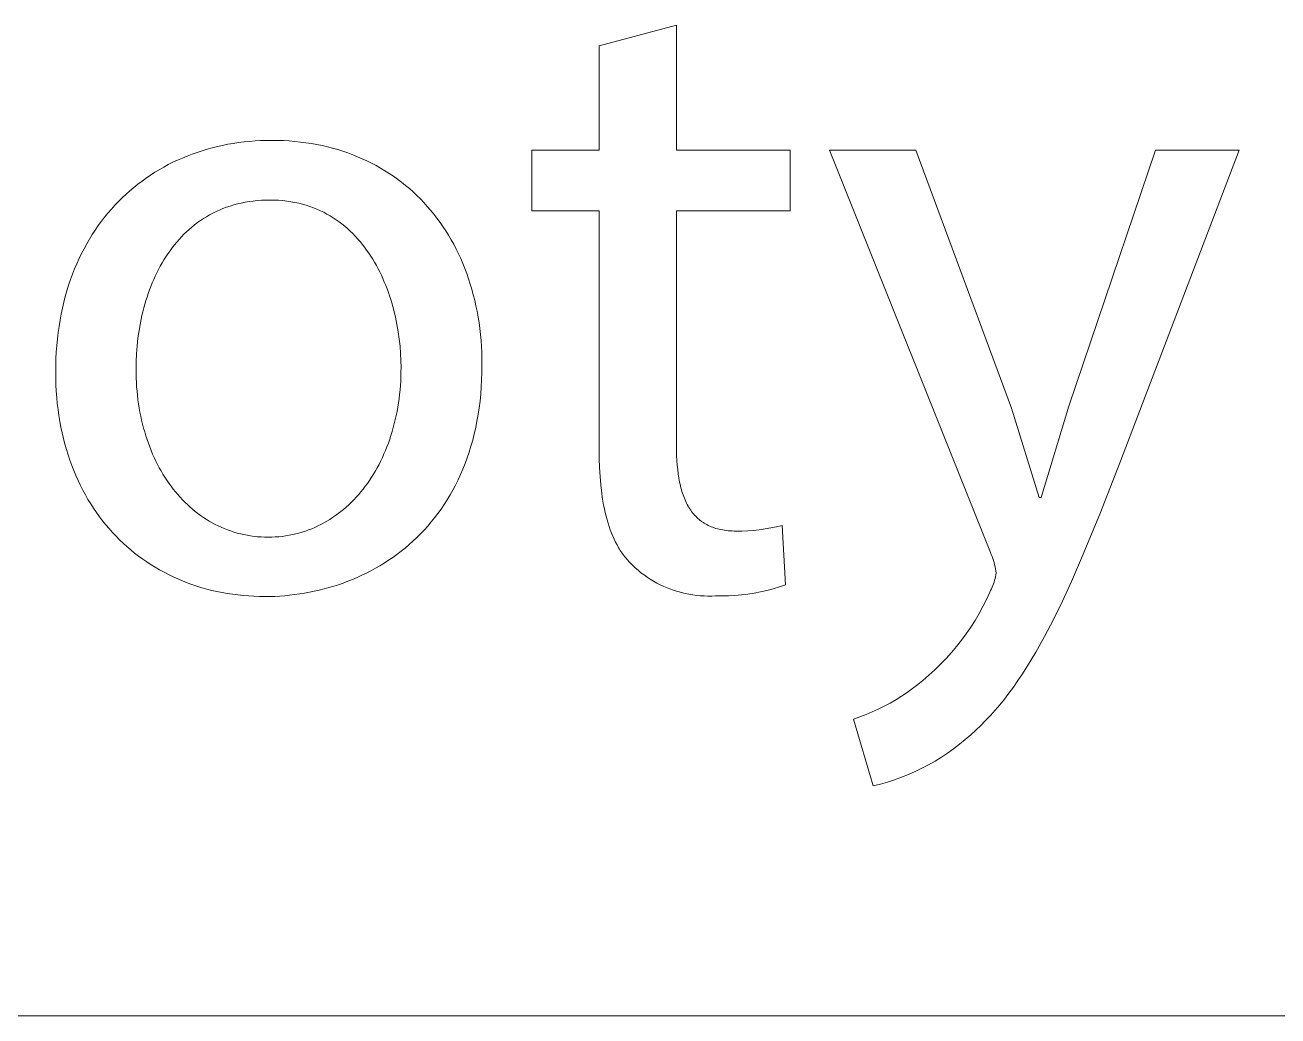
# Model space of a CAD drawing. Header units: millimetres. Extents: x 578 to 4608, y -138 to 2677.
# Drawn here: x 3983 to 4039.1, y -138.3 to -94 of the extents above; entities that cross this region are included whole.
import ezdxf

# ---------------------------------------------------------------- set-up
doc = ezdxf.new("R2010")
doc.units = ezdxf.units.MM
doc.header["$MEASUREMENT"] = 0
doc.layers.add('Domyślny', color=7, linetype='Continuous', true_color=0x000000)

msp = doc.modelspace()

# ---------------------------------------------------------------- linework, layer by layer
at = {"layer": 'Domyślny', "color": 18, "lineweight": 15, "true_color": 0x000000}
for p, q in [((4008.743, -94.894), (4012.206, -93.968)), ((4012.206, -93.968), (4012.206, -99.564)), ((4008.743, -99.564), (4008.743, -94.894)), ((3992.127, -99.304), (3992.366, -99.262)), ((3992.366, -99.262), (3992.607, -99.227)), ((3992.607, -99.227), (3992.849, -99.196)), ((3992.849, -99.196), (3993.094, -99.171)), ((3993.094, -99.171), (3993.341, -99.152)), ((3993.341, -99.152), (3993.59, -99.138)), ((3993.59, -99.138), (3993.84, -99.129)), ((3993.84, -99.129), (3994.092, -99.127)), ((3994.092, -99.127), (3994.354, -99.13)), ((3994.354, -99.13), (3994.613, -99.138)), ((3994.613, -99.138), (3994.869, -99.153)), ((3994.869, -99.153), (3995.122, -99.174)), ((3995.122, -99.174), (3995.373, -99.2)), ((3995.373, -99.2), (3995.62, -99.232)), ((3995.62, -99.232), (3995.865, -99.27)), ((3990.088, -99.916), (3990.304, -99.827)), ((3990.304, -99.827), (3990.523, -99.743)), ((3990.523, -99.743), (3990.745, -99.664)), ((3990.745, -99.664), (3990.969, -99.591)), ((3990.969, -99.591), (3991.196, -99.523)), ((3991.196, -99.523), (3991.425, -99.46)), ((3991.425, -99.46), (3991.657, -99.403)), ((3991.657, -99.403), (3991.891, -99.35)), ((3991.891, -99.35), (3992.127, -99.304)), ((3995.865, -99.27), (3996.107, -99.314)), ((3996.107, -99.314), (3996.346, -99.363)), ((3996.346, -99.363), (3996.581, -99.417)), ((3996.581, -99.417), (3996.814, -99.477)), ((3996.814, -99.477), (3997.043, -99.542)), ((3997.043, -99.542), (3997.27, -99.613)), ((3997.27, -99.613), (3997.493, -99.689)), ((3997.493, -99.689), (3997.712, -99.771)), ((3997.712, -99.771), (3997.929, -99.857)), ((4005.724, -102.275), (4005.724, -99.564)), ((4005.724, -99.564), (4008.743, -99.564)), ((4012.206, -99.564), (4017.292, -99.564)), ((4017.292, -99.564), (4017.292, -102.275)), ((4026.256, -117.575), (4019.049, -99.564)), ((4019.049, -99.564), (4022.914, -99.564)), ((4022.914, -99.564), (4027.195, -111.106)), ((4029.772, -111.025), (4033.651, -99.564)), ((4037.395, -99.564), (4032.08, -113.481)), ((4033.651, -99.564), (4037.395, -99.564)), ((3989.052, -100.438), (3989.253, -100.323)), ((3989.253, -100.323), (3989.457, -100.214)), ((3989.457, -100.214), (3989.664, -100.109)), ((3989.664, -100.109), (3989.875, -100.01)), ((3989.875, -100.01), (3990.088, -99.916)), ((3997.929, -99.857), (3998.142, -99.949)), ((3998.142, -99.949), (3998.351, -100.046)), ((3998.351, -100.046), (3998.557, -100.148)), ((3998.557, -100.148), (3998.76, -100.255)), ((3998.76, -100.255), (3998.959, -100.367)), ((3998.959, -100.367), (3999.154, -100.484)), ((3988.096, -101.086), (3988.281, -100.947)), ((3988.281, -100.947), (3988.468, -100.812)), ((3988.468, -100.812), (3988.659, -100.682)), ((3988.659, -100.682), (3988.854, -100.557)), ((3988.854, -100.557), (3989.052, -100.438)), ((3999.154, -100.484), (3999.346, -100.606)), ((3999.346, -100.606), (3999.534, -100.732)), ((3999.534, -100.732), (3999.718, -100.864)), ((3999.718, -100.864), (3999.899, -101)), ((3987.566, -101.534), (3987.739, -101.38)), ((3987.739, -101.38), (3987.916, -101.231)), ((3987.916, -101.231), (3988.096, -101.086)), ((3999.899, -101), (4000.075, -101.141)), ((4000.075, -101.141), (4000.248, -101.286)), ((4000.248, -101.286), (4000.417, -101.436)), ((4000.417, -101.436), (4000.582, -101.591)), ((3986.912, -102.2), (3987.069, -102.026)), ((3987.069, -102.026), (3987.231, -101.858)), ((3987.231, -101.858), (3987.396, -101.694)), ((3987.396, -101.694), (3987.566, -101.534)), ((3992.221, -102.066), (3992.06, -102.12)), ((3992.384, -102.016), (3992.221, -102.066)), ((3992.552, -101.971), (3992.384, -102.016)), ((3992.722, -101.931), (3992.552, -101.971)), ((3992.896, -101.896), (3992.722, -101.931)), ((3993.073, -101.866), (3992.896, -101.896)), ((3993.254, -101.842), (3993.073, -101.866)), ((3993.438, -101.822), (3993.254, -101.842)), ((3993.626, -101.809), (3993.438, -101.822)), ((3993.817, -101.8), (3993.626, -101.809)), ((3994.011, -101.797), (3993.817, -101.8)), ((3994.207, -101.8), (3994.011, -101.797)), ((3994.398, -101.809), (3994.207, -101.8)), ((3994.586, -101.824), (3994.398, -101.809)), ((3994.77, -101.845), (3994.586, -101.824)), ((3994.95, -101.872), (3994.77, -101.845)), ((3995.127, -101.903), (3994.95, -101.872)), ((3995.3, -101.941), (3995.127, -101.903)), ((3995.47, -101.984), (3995.3, -101.941)), ((3995.636, -102.032), (3995.47, -101.984)), ((3995.798, -102.085), (3995.636, -102.032)), ((4000.582, -101.591), (4000.743, -101.75)), ((4000.743, -101.75), (4000.9, -101.913)), ((4000.9, -101.913), (4001.052, -102.081)), ((3986.464, -102.749), (3986.609, -102.561)), ((3986.609, -102.561), (3986.758, -102.378)), ((3986.758, -102.378), (3986.912, -102.2)), ((3991.03, -102.627), (3990.896, -102.716)), ((3991.167, -102.542), (3991.03, -102.627)), ((3991.308, -102.461), (3991.167, -102.542)), ((3991.452, -102.384), (3991.308, -102.461)), ((3991.599, -102.311), (3991.452, -102.384)), ((3991.749, -102.243), (3991.599, -102.311)), ((3991.903, -102.18), (3991.749, -102.243)), ((3992.06, -102.12), (3991.903, -102.18)), ((3995.957, -102.143), (3995.798, -102.085)), ((3996.113, -102.205), (3995.957, -102.143)), ((3996.265, -102.273), (3996.113, -102.205)), ((3996.413, -102.345), (3996.265, -102.273)), ((3996.558, -102.422), (3996.413, -102.345)), ((3996.7, -102.503), (3996.558, -102.422)), ((3996.838, -102.588), (3996.7, -102.503)), ((3996.973, -102.678), (3996.838, -102.588)), ((4001.052, -102.081), (4001.201, -102.253)), ((4001.201, -102.253), (4001.345, -102.429)), ((4001.345, -102.429), (4001.485, -102.61)), ((4001.485, -102.61), (4001.621, -102.795)), ((4008.743, -102.275), (4005.724, -102.275)), ((4008.743, -112.931), (4008.743, -102.275)), ((4017.292, -102.275), (4012.206, -102.275)), ((4012.206, -102.275), (4012.206, -112.797)), ((3986.055, -103.34), (3986.187, -103.138)), ((3986.187, -103.138), (3986.323, -102.941)), ((3986.323, -102.941), (3986.464, -102.749)), ((3990.391, -103.111), (3990.273, -103.219)), ((3990.513, -103.007), (3990.391, -103.111)), ((3990.637, -102.906), (3990.513, -103.007)), ((3990.765, -102.809), (3990.637, -102.906)), ((3990.896, -102.716), (3990.765, -102.809)), ((3997.105, -102.772), (3996.973, -102.678)), ((3997.233, -102.869), (3997.105, -102.772)), ((3997.358, -102.971), (3997.233, -102.869)), ((3997.48, -103.076), (3997.358, -102.971)), ((3997.598, -103.184), (3997.48, -103.076)), ((3997.713, -103.296), (3997.598, -103.184)), ((4001.621, -102.795), (4001.753, -102.984)), ((4001.753, -102.984), (4001.88, -103.177)), ((4001.88, -103.177), (4002.002, -103.374)), ((3985.805, -103.757), (3985.927, -103.546)), ((3985.927, -103.546), (3986.055, -103.34)), ((3989.833, -103.684), (3989.73, -103.808)), ((3989.938, -103.563), (3989.833, -103.684)), ((3990.047, -103.445), (3989.938, -103.563)), ((3990.158, -103.33), (3990.047, -103.445)), ((3990.273, -103.219), (3990.158, -103.33)), ((3997.825, -103.412), (3997.713, -103.296)), ((3997.934, -103.53), (3997.825, -103.412)), ((3998.039, -103.652), (3997.934, -103.53)), ((3998.141, -103.777), (3998.039, -103.652)), ((4002.002, -103.374), (4002.12, -103.575)), ((4002.12, -103.575), (4002.234, -103.779)), ((3985.465, -104.417), (3985.573, -104.193)), ((3985.573, -104.193), (3985.687, -103.973)), ((3985.687, -103.973), (3985.805, -103.757)), ((3989.442, -104.198), (3989.352, -104.333)), ((3989.535, -104.065), (3989.442, -104.198)), ((3989.631, -103.935), (3989.535, -104.065)), ((3989.73, -103.808), (3989.631, -103.935)), ((3998.24, -103.904), (3998.141, -103.777)), ((3998.336, -104.035), (3998.24, -103.904)), ((3998.429, -104.168), (3998.336, -104.035)), ((3998.519, -104.304), (3998.429, -104.168)), ((3998.606, -104.442), (3998.519, -104.304)), ((4002.234, -103.779), (4002.343, -103.988)), ((4002.343, -103.988), (4002.448, -104.201)), ((4002.448, -104.201), (4002.548, -104.417)), ((3985.263, -104.879), (3985.361, -104.646)), ((3985.361, -104.646), (3985.465, -104.417)), ((3989.1, -104.755), (3989.022, -104.9)), ((3989.181, -104.612), (3989.1, -104.755)), ((3989.265, -104.471), (3989.181, -104.612)), ((3989.352, -104.333), (3989.265, -104.471)), ((3998.689, -104.582), (3998.606, -104.442)), ((3998.77, -104.724), (3998.689, -104.582)), ((3998.848, -104.869), (3998.77, -104.724)), ((3998.922, -105.015), (3998.848, -104.869)), ((4002.548, -104.417), (4002.643, -104.637)), ((4002.643, -104.637), (4002.733, -104.861)), ((4002.733, -104.861), (4002.819, -105.088)), ((3984.997, -105.605), (3985.08, -105.359)), ((3985.08, -105.359), (3985.169, -105.117)), ((3985.169, -105.117), (3985.263, -104.879)), ((3988.807, -105.35), (3988.741, -105.503)), ((3988.875, -105.198), (3988.807, -105.35)), ((3988.947, -105.048), (3988.875, -105.198)), ((3989.022, -104.9), (3988.947, -105.048)), ((3998.994, -105.164), (3998.922, -105.015)), ((3999.062, -105.314), (3998.994, -105.164)), ((3999.128, -105.466), (3999.062, -105.314)), ((4002.819, -105.088), (4002.9, -105.319)), ((4002.9, -105.319), (4002.975, -105.554)), ((3984.846, -106.111), (3984.919, -105.856)), ((3984.919, -105.856), (3984.997, -105.605)), ((3988.56, -105.976), (3988.506, -106.136)), ((3988.618, -105.816), (3988.56, -105.976)), ((3988.678, -105.659), (3988.618, -105.816)), ((3988.741, -105.503), (3988.678, -105.659)), ((3999.191, -105.619), (3999.128, -105.466)), ((3999.251, -105.773), (3999.191, -105.619)), ((3999.308, -105.929), (3999.251, -105.773)), ((3999.362, -106.086), (3999.308, -105.929)), ((4002.975, -105.554), (4003.046, -105.792)), ((4003.046, -105.792), (4003.112, -106.033)), ((3984.717, -106.634), (3984.779, -106.371)), ((3984.779, -106.371), (3984.846, -106.111)), ((3988.407, -106.462), (3988.361, -106.627)), ((3988.455, -106.298), (3988.407, -106.462)), ((3988.506, -106.136), (3988.455, -106.298)), ((3999.413, -106.244), (3999.362, -106.086)), ((3999.462, -106.403), (3999.413, -106.244)), ((3999.551, -106.723), (3999.462, -106.403)), ((4003.112, -106.033), (4003.173, -106.278)), ((4003.173, -106.278), (4003.229, -106.526)), ((4003.229, -106.526), (4003.28, -106.777)), ((3984.61, -107.175), (3984.661, -106.902)), ((3984.661, -106.902), (3984.717, -106.634)), ((3988.278, -106.96), (3988.207, -107.297)), ((3988.318, -106.793), (3988.278, -106.96)), ((3988.361, -106.627), (3988.318, -106.793)), ((3999.628, -107.045), (3999.551, -106.723)), ((3999.695, -107.369), (3999.628, -107.045)), ((4003.28, -106.777), (4003.326, -107.032)), ((4003.326, -107.032), (4003.366, -107.29)), ((3984.526, -107.731), (3984.565, -107.451)), ((3984.565, -107.451), (3984.61, -107.175)), ((3988.147, -107.638), (3988.098, -107.982)), ((3988.207, -107.297), (3988.147, -107.638)), ((3999.751, -107.693), (3999.695, -107.369)), ((4003.366, -107.29), (4003.401, -107.551)), ((4003.401, -107.551), (4003.431, -107.815)), ((3984.465, -108.305), (3984.493, -108.016)), ((3984.493, -108.016), (3984.526, -107.731)), ((3988.098, -107.982), (3988.061, -108.327)), ((3999.797, -108.016), (3999.751, -107.693)), ((3999.832, -108.338), (3999.797, -108.016)), ((4003.431, -107.815), (4003.456, -108.082)), ((4003.456, -108.082), (4003.475, -108.351)), ((3984.428, -108.895), (3984.444, -108.598)), ((3984.444, -108.598), (3984.465, -108.305)), ((3988.034, -108.673), (3988.018, -109.02)), ((3988.061, -108.327), (3988.034, -108.673)), ((3999.857, -108.658), (3999.832, -108.338)), ((3999.871, -108.974), (3999.857, -108.658)), ((4003.475, -108.351), (4003.489, -108.624)), ((4003.489, -108.624), (4003.497, -108.9)), ((3984.416, -109.501), (3984.419, -109.196)), ((3984.419, -109.196), (3984.428, -108.895)), ((3988.018, -109.02), (3988.012, -109.366)), ((3999.876, -109.286), (3999.871, -108.974)), ((3999.874, -109.491), (3999.876, -109.286)), ((4003.5, -109.179), (4003.496, -109.513)), ((4003.497, -108.9), (4003.5, -109.179)), ((3984.419, -109.788), (3984.416, -109.501)), ((3984.428, -110.073), (3984.419, -109.788)), ((3988.012, -109.366), (3988.014, -109.566)), ((3988.014, -109.566), (3988.02, -109.765)), ((3988.02, -109.765), (3988.029, -109.961)), ((3999.847, -110.097), (3999.86, -109.897)), ((3999.86, -109.897), (3999.869, -109.695)), ((3999.869, -109.695), (3999.874, -109.491)), ((4003.485, -109.842), (4003.467, -110.165)), ((4003.496, -109.513), (4003.485, -109.842)), ((3984.442, -110.353), (3984.428, -110.073)), ((3984.463, -110.631), (3984.442, -110.353)), ((3988.029, -109.961), (3988.041, -110.156)), ((3988.041, -110.156), (3988.057, -110.35)), ((3988.057, -110.35), (3988.076, -110.541)), ((3999.81, -110.491), (3999.83, -110.295)), ((3999.83, -110.295), (3999.847, -110.097)), ((4003.442, -110.483), (4003.411, -110.794)), ((4003.467, -110.165), (4003.442, -110.483)), ((3984.489, -110.905), (3984.463, -110.631)), ((3984.521, -111.175), (3984.489, -110.905)), ((3988.076, -110.541), (3988.099, -110.731)), ((3988.099, -110.731), (3988.125, -110.919)), ((3988.125, -110.919), (3988.155, -111.104)), ((3999.73, -111.066), (3999.76, -110.876)), ((3999.76, -110.876), (3999.787, -110.684)), ((3999.787, -110.684), (3999.81, -110.491)), ((4003.411, -110.794), (4003.372, -111.099)), ((4028.524, -115.105), (4029.772, -111.025)), ((3984.558, -111.441), (3984.521, -111.175)), ((3984.601, -111.704), (3984.558, -111.441)), ((3988.155, -111.104), (3988.188, -111.288)), ((3988.188, -111.288), (3988.224, -111.47)), ((3988.224, -111.47), (3988.263, -111.65)), ((3999.619, -111.622), (3999.659, -111.439)), ((3999.659, -111.439), (3999.696, -111.253)), ((3999.696, -111.253), (3999.73, -111.066)), ((4003.327, -111.399), (4003.276, -111.693)), ((4003.372, -111.099), (4003.327, -111.399)), ((4027.195, -111.106), (4028.443, -115.105)), ((3984.65, -111.964), (3984.601, -111.704)), ((3984.704, -112.219), (3984.65, -111.964)), ((3988.263, -111.65), (3988.306, -111.827)), ((3988.306, -111.827), (3988.351, -112.003)), ((3988.351, -112.003), (3988.4, -112.176)), ((3999.425, -112.33), (3999.478, -112.156)), ((3999.478, -112.156), (3999.528, -111.981)), ((3999.528, -111.981), (3999.575, -111.802)), ((3999.575, -111.802), (3999.619, -111.622)), ((4003.218, -111.981), (4003.153, -112.263)), ((4003.276, -111.693), (4003.218, -111.981)), ((3984.763, -112.471), (3984.704, -112.219)), ((3984.827, -112.72), (3984.763, -112.471)), ((3984.897, -112.964), (3984.827, -112.72)), ((3988.4, -112.176), (3988.452, -112.347)), ((3988.452, -112.347), (3988.507, -112.515)), ((3988.507, -112.515), (3988.565, -112.682)), ((3988.565, -112.682), (3988.626, -112.845)), ((3999.247, -112.835), (3999.309, -112.669)), ((3999.309, -112.669), (3999.368, -112.501)), ((3999.368, -112.501), (3999.425, -112.33)), ((4003.083, -112.54), (4003.007, -112.811)), ((4003.153, -112.263), (4003.083, -112.54)), ((3984.971, -113.204), (3984.897, -112.964)), ((3985.051, -113.441), (3984.971, -113.204)), ((3988.626, -112.845), (3988.69, -113.007)), ((3988.69, -113.007), (3988.757, -113.165)), ((3988.757, -113.165), (3988.827, -113.321)), ((3999.042, -113.317), (3999.113, -113.159)), ((3999.113, -113.159), (3999.181, -112.998)), ((3999.181, -112.998), (3999.247, -112.835)), ((4002.925, -113.076), (4002.837, -113.336)), ((4003.007, -112.811), (4002.925, -113.076)), ((4008.748, -113.355), (4008.743, -112.931)), ((4012.206, -112.797), (4012.208, -113.021)), ((4012.208, -113.021), (4012.214, -113.24)), ((4012.214, -113.24), (4012.225, -113.452)), ((3985.136, -113.674), (3985.051, -113.441)), ((3985.226, -113.902), (3985.136, -113.674)), ((3988.827, -113.321), (3988.9, -113.475)), ((3988.9, -113.475), (3988.976, -113.626)), ((3988.976, -113.626), (3989.054, -113.774)), ((3989.054, -113.774), (3989.135, -113.919)), ((3998.728, -113.92), (3998.811, -113.773)), ((3998.811, -113.773), (3998.89, -113.624)), ((3998.89, -113.624), (3998.967, -113.472)), ((3998.967, -113.472), (3999.042, -113.317)), ((4002.644, -113.838), (4002.54, -114.08)), ((4002.743, -113.59), (4002.644, -113.838)), ((4002.837, -113.336), (4002.743, -113.59)), ((4008.761, -113.765), (4008.748, -113.355)), ((4008.784, -114.163), (4008.761, -113.765)), ((4012.225, -113.452), (4012.24, -113.658)), ((4012.24, -113.658), (4012.259, -113.857)), ((4032.08, -113.481), (4031.16, -115.847)), ((3985.32, -114.127), (3985.226, -113.902)), ((3985.419, -114.348), (3985.32, -114.127)), ((3985.523, -114.565), (3985.419, -114.348)), ((3989.135, -113.919), (3989.219, -114.062)), ((3989.219, -114.062), (3989.306, -114.201)), ((3989.306, -114.201), (3989.395, -114.338)), ((3989.395, -114.338), (3989.487, -114.472)), ((3998.371, -114.475), (3998.464, -114.341)), ((3998.464, -114.341), (3998.555, -114.204)), ((3998.555, -114.204), (3998.643, -114.063)), ((3998.643, -114.063), (3998.728, -113.92)), ((4002.43, -114.318), (4002.315, -114.549)), ((4002.54, -114.08), (4002.43, -114.318)), ((4008.817, -114.547), (4008.784, -114.163)), ((4012.259, -113.857), (4012.283, -114.051)), ((4012.283, -114.051), (4012.312, -114.237)), ((4012.312, -114.237), (4012.346, -114.417)), ((3985.632, -114.777), (3985.523, -114.565)), ((3985.745, -114.986), (3985.632, -114.777)), ((3989.487, -114.472), (3989.581, -114.602)), ((3989.581, -114.602), (3989.678, -114.73)), ((3989.678, -114.73), (3989.778, -114.854)), ((3989.778, -114.854), (3989.88, -114.975)), ((3997.973, -114.981), (3998.076, -114.86)), ((3998.076, -114.86), (3998.177, -114.735)), ((3998.177, -114.735), (3998.275, -114.607)), ((3998.275, -114.607), (3998.371, -114.475)), ((4002.195, -114.775), (4002.07, -114.995)), ((4002.315, -114.549), (4002.195, -114.775)), ((4008.861, -114.917), (4008.817, -114.547)), ((4008.886, -115.097), (4008.861, -114.917)), ((4012.346, -114.417), (4012.364, -114.505)), ((4012.364, -114.505), (4012.384, -114.59)), ((4012.384, -114.59), (4012.405, -114.675)), ((4012.405, -114.675), (4012.428, -114.757)), ((4012.428, -114.757), (4012.452, -114.838)), ((4012.452, -114.838), (4012.477, -114.917)), ((4012.477, -114.917), (4012.503, -114.995)), ((3985.863, -115.19), (3985.745, -114.986)), ((3985.985, -115.39), (3985.863, -115.19)), ((3986.112, -115.586), (3985.985, -115.39)), ((3989.88, -114.975), (3989.984, -115.093)), ((3989.984, -115.093), (3990.091, -115.208)), ((3990.091, -115.208), (3990.201, -115.319)), ((3990.201, -115.319), (3990.312, -115.427)), ((3990.312, -115.427), (3990.426, -115.532)), ((3990.426, -115.532), (3990.543, -115.633)), ((3997.421, -115.538), (3997.536, -115.434)), ((3997.536, -115.434), (3997.649, -115.326)), ((3997.649, -115.326), (3997.759, -115.214)), ((3997.759, -115.214), (3997.867, -115.099)), ((3997.867, -115.099), (3997.973, -114.981)), ((4001.806, -115.42), (4001.668, -115.624)), ((4001.941, -115.21), (4001.806, -115.42)), ((4002.07, -114.995), (4001.941, -115.21)), ((4008.915, -115.273), (4008.886, -115.097)), ((4008.945, -115.446), (4008.915, -115.273)), ((4008.979, -115.615), (4008.945, -115.446)), ((4012.503, -114.995), (4012.531, -115.07)), ((4012.531, -115.07), (4012.56, -115.144)), ((4012.56, -115.144), (4012.59, -115.216)), ((4012.59, -115.216), (4012.622, -115.287)), ((4012.622, -115.287), (4012.655, -115.356)), ((4012.655, -115.356), (4012.689, -115.423)), ((4012.689, -115.423), (4012.725, -115.488)), ((4012.725, -115.488), (4012.763, -115.552)), ((4028.443, -115.105), (4028.524, -115.105)), ((3986.243, -115.777), (3986.112, -115.586)), ((3986.378, -115.965), (3986.243, -115.777)), ((3986.518, -116.147), (3986.378, -115.965)), ((3990.543, -115.633), (3990.661, -115.73)), ((3990.661, -115.73), (3990.782, -115.824)), ((3990.782, -115.824), (3990.905, -115.915)), ((3990.905, -115.915), (3991.03, -116.001)), ((3991.03, -116.001), (3991.157, -116.084)), ((3991.157, -116.084), (3991.286, -116.163)), ((3996.557, -116.168), (3996.687, -116.089)), ((3996.687, -116.089), (3996.814, -116.007)), ((3996.814, -116.007), (3996.94, -115.92)), ((3996.94, -115.92), (3997.064, -115.83)), ((3997.064, -115.83), (3997.185, -115.737)), ((3997.185, -115.737), (3997.304, -115.639)), ((3997.304, -115.639), (3997.421, -115.538)), ((4001.377, -116.016), (4001.225, -116.203)), ((4001.524, -115.822), (4001.377, -116.016)), ((4001.668, -115.624), (4001.524, -115.822)), ((4009.016, -115.78), (4008.979, -115.615)), ((4009.055, -115.942), (4009.016, -115.78)), ((4009.098, -116.1), (4009.055, -115.942)), ((4012.763, -115.552), (4012.801, -115.613)), ((4012.801, -115.613), (4012.841, -115.673)), ((4012.841, -115.673), (4012.883, -115.732)), ((4012.883, -115.732), (4012.926, -115.788)), ((4012.926, -115.788), (4012.971, -115.843)), ((4012.971, -115.843), (4013.017, -115.895)), ((4013.017, -115.895), (4013.065, -115.946)), ((4013.065, -115.946), (4013.114, -115.995)), ((4013.114, -115.995), (4013.164, -116.043)), ((4013.164, -116.043), (4013.217, -116.088)), ((4013.217, -116.088), (4013.243, -116.11)), ((4031.16, -115.847), (4030.298, -117.928)), ((3986.662, -116.326), (3986.518, -116.147)), ((3986.809, -116.5), (3986.662, -116.326)), ((3986.961, -116.67), (3986.809, -116.5)), ((3991.286, -116.163), (3991.418, -116.238)), ((3991.418, -116.238), (3991.551, -116.31)), ((3991.551, -116.31), (3991.686, -116.377)), ((3991.686, -116.377), (3991.824, -116.441)), ((3991.824, -116.441), (3991.963, -116.5)), ((3991.963, -116.5), (3992.104, -116.555)), ((3992.104, -116.555), (3992.247, -116.606)), ((3992.247, -116.606), (3992.392, -116.653)), ((3992.392, -116.653), (3992.538, -116.696)), ((3995.454, -116.656), (3995.598, -116.609)), ((3995.598, -116.609), (3995.74, -116.558)), ((3995.74, -116.558), (3995.881, -116.503)), ((3995.881, -116.503), (3996.02, -116.444)), ((3996.02, -116.444), (3996.157, -116.381)), ((3996.157, -116.381), (3996.292, -116.314)), ((3996.292, -116.314), (3996.426, -116.243)), ((3996.426, -116.243), (3996.557, -116.168)), ((4000.91, -116.563), (4000.746, -116.734)), ((4001.069, -116.386), (4000.91, -116.563)), ((4001.225, -116.203), (4001.069, -116.386)), ((4009.143, -116.255), (4009.098, -116.1)), ((4009.191, -116.406), (4009.143, -116.255)), ((4009.243, -116.553), (4009.191, -116.406)), ((4009.297, -116.696), (4009.243, -116.553)), ((4013.243, -116.11), (4013.27, -116.132)), ((4013.27, -116.132), (4013.298, -116.153)), ((4013.298, -116.153), (4013.326, -116.174)), ((4013.326, -116.174), (4013.354, -116.194)), ((4013.354, -116.194), (4013.383, -116.213)), ((4013.383, -116.213), (4013.412, -116.233)), ((4013.412, -116.233), (4013.441, -116.252)), ((4013.441, -116.252), (4013.502, -116.288)), ((4013.502, -116.288), (4013.563, -116.322)), ((4013.563, -116.322), (4013.627, -116.354)), ((4013.627, -116.354), (4013.692, -116.385)), ((4013.692, -116.385), (4013.759, -116.413)), ((4013.759, -116.413), (4013.827, -116.44)), ((4013.827, -116.44), (4013.897, -116.465)), ((4013.897, -116.465), (4013.969, -116.487)), ((4013.969, -116.487), (4014.043, -116.508)), ((4014.043, -116.508), (4014.118, -116.527)), ((4014.118, -116.527), (4014.195, -116.544)), ((4014.195, -116.544), (4014.274, -116.559)), ((4014.274, -116.559), (4014.355, -116.572)), ((4014.355, -116.572), (4014.437, -116.583)), ((4014.437, -116.583), (4014.521, -116.592)), ((4014.521, -116.592), (4014.607, -116.599)), ((4014.607, -116.599), (4014.695, -116.604)), ((4014.695, -116.604), (4014.785, -116.607)), ((4014.785, -116.607), (4014.876, -116.608)), ((4014.876, -116.608), (4015.136, -116.607)), ((4015.136, -116.607), (4015.395, -116.596)), ((4015.395, -116.596), (4015.654, -116.577)), ((4015.654, -116.577), (4015.912, -116.549)), ((4015.912, -116.549), (4016.169, -116.513)), ((4016.169, -116.513), (4016.424, -116.468)), ((4016.424, -116.468), (4016.678, -116.415)), ((4016.678, -116.415), (4016.93, -116.353)), ((4016.93, -116.353), (4017.091, -119.011)), ((3987.117, -116.835), (3986.961, -116.67)), ((3987.276, -116.996), (3987.117, -116.835)), ((3987.439, -117.152), (3987.276, -116.996)), ((3987.607, -117.303), (3987.439, -117.152)), ((3992.538, -116.696), (3992.686, -116.735)), ((3992.686, -116.735), (3992.836, -116.769)), ((3992.836, -116.769), (3992.988, -116.799)), ((3992.988, -116.799), (3993.141, -116.824)), ((3993.141, -116.824), (3993.296, -116.845)), ((3993.296, -116.845), (3993.453, -116.861)), ((3993.453, -116.861), (3993.611, -116.873)), ((3993.611, -116.873), (3993.77, -116.88)), ((3993.77, -116.88), (3993.931, -116.882)), ((3993.931, -116.882), (3994.089, -116.88)), ((3994.089, -116.88), (3994.247, -116.873)), ((3994.247, -116.873), (3994.403, -116.861)), ((3994.403, -116.861), (3994.557, -116.845)), ((3994.557, -116.845), (3994.71, -116.824)), ((3994.71, -116.824), (3994.862, -116.799)), ((3994.862, -116.799), (3995.012, -116.77)), ((3995.012, -116.77), (3995.161, -116.736)), ((3995.161, -116.736), (3995.308, -116.698)), ((3995.308, -116.698), (3995.454, -116.656)), ((4000.408, -117.061), (4000.234, -117.217)), ((4000.579, -116.9), (4000.408, -117.061)), ((4000.746, -116.734), (4000.579, -116.9)), ((4009.355, -116.836), (4009.297, -116.696)), ((4009.415, -116.972), (4009.355, -116.836)), ((4009.479, -117.104), (4009.415, -116.972)), ((4009.547, -117.232), (4009.479, -117.104)), ((3987.777, -117.45), (3987.607, -117.303)), ((3987.952, -117.592), (3987.777, -117.45)), ((3988.13, -117.73), (3987.952, -117.592)), ((3988.311, -117.863), (3988.13, -117.73)), ((3999.692, -117.653), (3999.505, -117.788)), ((3999.875, -117.513), (3999.692, -117.653)), ((4000.056, -117.368), (3999.875, -117.513)), ((4000.234, -117.217), (4000.056, -117.368)), ((4009.617, -117.356), (4009.547, -117.232)), ((4009.654, -117.417), (4009.617, -117.356)), ((4009.691, -117.476), (4009.654, -117.417)), ((4009.729, -117.535), (4009.691, -117.476)), ((4009.768, -117.592), (4009.729, -117.535)), ((4009.808, -117.649), (4009.768, -117.592)), ((4009.849, -117.705), (4009.808, -117.649)), ((4009.891, -117.759), (4009.849, -117.705)), ((4009.933, -117.813), (4009.891, -117.759)), ((4026.295, -117.661), (4026.256, -117.575)), ((4026.331, -117.749), (4026.295, -117.661)), ((4026.364, -117.839), (4026.331, -117.749)), ((3988.496, -117.991), (3988.311, -117.863)), ((3988.684, -118.114), (3988.496, -117.991)), ((3988.875, -118.232), (3988.684, -118.114)), ((3989.07, -118.346), (3988.875, -118.232)), ((3998.73, -118.276), (3998.53, -118.385)), ((3998.928, -118.161), (3998.73, -118.276)), ((3999.123, -118.042), (3998.928, -118.161)), ((3999.315, -117.917), (3999.123, -118.042)), ((3999.505, -117.788), (3999.315, -117.917)), ((4009.977, -117.866), (4009.933, -117.813)), ((4010.021, -117.917), (4009.977, -117.866)), ((4010.066, -117.968), (4010.021, -117.917)), ((4010.112, -118.017), (4010.066, -117.968)), ((4010.232, -118.137), (4010.112, -118.017)), ((4010.357, -118.253), (4010.232, -118.137)), ((4010.485, -118.365), (4010.357, -118.253)), ((4026.394, -117.929), (4026.364, -117.839)), ((4026.421, -118.02), (4026.394, -117.929)), ((4026.445, -118.112), (4026.421, -118.02)), ((4026.466, -118.205), (4026.445, -118.112)), ((4026.484, -118.299), (4026.466, -118.205)), ((4026.499, -118.393), (4026.484, -118.299)), ((4030.298, -117.928), (4029.884, -118.869)), ((3989.268, -118.454), (3989.07, -118.346)), ((3989.468, -118.558), (3989.268, -118.454)), ((3989.672, -118.657), (3989.468, -118.558)), ((3989.879, -118.75), (3989.672, -118.657)), ((3990.089, -118.839), (3989.879, -118.75)), ((3990.301, -118.922), (3990.089, -118.839)), ((3997.5, -118.855), (3997.289, -118.934)), ((3997.71, -118.771), (3997.5, -118.855)), ((3997.918, -118.682), (3997.71, -118.771)), ((3998.124, -118.588), (3997.918, -118.682)), ((3998.328, -118.489), (3998.124, -118.588)), ((3998.53, -118.385), (3998.328, -118.489)), ((4010.617, -118.472), (4010.485, -118.365)), ((4010.753, -118.574), (4010.617, -118.472)), ((4010.892, -118.672), (4010.753, -118.574)), ((4011.034, -118.764), (4010.892, -118.672)), ((4011.179, -118.852), (4011.034, -118.764)), ((4011.328, -118.935), (4011.179, -118.852)), ((4026.396, -118.969), (4026.421, -118.89)), ((4026.421, -118.89), (4026.445, -118.811)), ((4026.445, -118.811), (4026.465, -118.731)), ((4026.465, -118.731), (4026.483, -118.65)), ((4026.483, -118.65), (4026.498, -118.569)), ((4026.498, -118.569), (4026.511, -118.487)), ((4026.511, -118.487), (4026.499, -118.393)), ((4029.884, -118.869), (4029.478, -119.747)), ((3990.517, -119.001), (3990.301, -118.922)), ((3990.735, -119.074), (3990.517, -119.001)), ((3990.955, -119.142), (3990.735, -119.074)), ((3991.178, -119.205), (3990.955, -119.142)), ((3991.404, -119.262), (3991.178, -119.205)), ((3991.632, -119.314), (3991.404, -119.262)), ((3991.863, -119.361), (3991.632, -119.314)), ((3992.095, -119.403), (3991.863, -119.361)), ((3992.33, -119.439), (3992.095, -119.403)), ((3992.568, -119.469), (3992.33, -119.439)), ((3995.112, -119.455), (3994.89, -119.481)), ((3995.333, -119.425), (3995.112, -119.455)), ((3995.553, -119.39), (3995.333, -119.425)), ((3995.773, -119.35), (3995.553, -119.39)), ((3995.993, -119.305), (3995.773, -119.35)), ((3996.211, -119.255), (3995.993, -119.305)), ((3996.429, -119.201), (3996.211, -119.255)), ((3996.646, -119.141), (3996.429, -119.201)), ((3996.862, -119.077), (3996.646, -119.141)), ((3997.076, -119.008), (3996.862, -119.077)), ((3997.289, -118.934), (3997.076, -119.008)), ((4011.479, -119.012), (4011.328, -118.935)), ((4011.633, -119.085), (4011.479, -119.012)), ((4011.789, -119.152), (4011.633, -119.085)), ((4011.947, -119.213), (4011.789, -119.152)), ((4012.108, -119.269), (4011.947, -119.213)), ((4012.27, -119.319), (4012.108, -119.269)), ((4012.434, -119.364), (4012.27, -119.319)), ((4012.599, -119.403), (4012.434, -119.364)), ((4012.766, -119.437), (4012.599, -119.403)), ((4012.934, -119.464), (4012.766, -119.437)), ((4015.401, -119.43), (4015.112, -119.466)), ((4015.688, -119.385), (4015.401, -119.43)), ((4015.973, -119.329), (4015.688, -119.385)), ((4016.257, -119.264), (4015.973, -119.329)), ((4016.538, -119.189), (4016.257, -119.264)), ((4016.816, -119.105), (4016.538, -119.189)), ((4017.091, -119.011), (4016.816, -119.105)), ((4026.08, -119.67), (4026.229, -119.346)), ((4026.229, -119.346), (4026.267, -119.273)), ((4026.267, -119.273), (4026.303, -119.198)), ((4026.303, -119.198), (4026.337, -119.123)), ((4026.337, -119.123), (4026.367, -119.046)), ((4026.367, -119.046), (4026.396, -118.969)), ((3992.807, -119.494), (3992.568, -119.469)), ((3993.048, -119.514), (3992.807, -119.494)), ((3993.291, -119.528), (3993.048, -119.514)), ((3993.536, -119.536), (3993.291, -119.528)), ((3993.783, -119.539), (3993.536, -119.536)), ((3994.004, -119.537), (3993.783, -119.539)), ((3994.226, -119.53), (3994.004, -119.537)), ((3994.447, -119.518), (3994.226, -119.53)), ((3994.669, -119.502), (3994.447, -119.518)), ((3994.89, -119.481), (3994.669, -119.502)), ((4013.102, -119.486), (4012.934, -119.464)), ((4013.271, -119.502), (4013.102, -119.486)), ((4013.441, -119.512), (4013.271, -119.502)), ((4013.611, -119.516), (4013.441, -119.512)), ((4013.781, -119.515), (4013.611, -119.516)), ((4013.95, -119.507), (4013.781, -119.515)), ((4014.241, -119.512), (4013.95, -119.507)), ((4014.532, -119.506), (4014.241, -119.512)), ((4014.822, -119.491), (4014.532, -119.506)), ((4015.112, -119.466), (4014.822, -119.491)), ((4025.75, -120.303), (4025.92, -119.99)), ((4025.92, -119.99), (4026.08, -119.67)), ((4029.478, -119.747), (4029.078, -120.566)), ((4025.569, -120.611), (4025.75, -120.303)), ((4029.078, -120.566), (4028.682, -121.327)), ((4025.177, -121.208), (4025.378, -120.913)), ((4025.378, -120.913), (4025.569, -120.611)), ((4024.745, -121.777), (4024.966, -121.496)), ((4024.966, -121.496), (4025.177, -121.208)), ((4028.682, -121.327), (4028.287, -122.035)), ((4024.277, -122.315), (4024.516, -122.05)), ((4024.516, -122.05), (4024.745, -121.777)), ((4028.287, -122.035), (4028.089, -122.369)), ((4023.508, -123.061), (4023.773, -122.821)), ((4023.773, -122.821), (4024.029, -122.572)), ((4024.029, -122.572), (4024.277, -122.315)), ((4027.892, -122.691), (4027.693, -123.002)), ((4028.089, -122.369), (4027.892, -122.691)), ((4023.006, -123.48), (4023.236, -123.292)), ((4023.236, -123.292), (4023.508, -123.061)), ((4027.493, -123.3), (4027.293, -123.587)), ((4027.693, -123.002), (4027.493, -123.3)), ((4022.28, -124), (4022.527, -123.835)), ((4022.527, -123.835), (4022.769, -123.661)), ((4022.769, -123.661), (4023.006, -123.48)), ((4027.09, -123.863), (4026.886, -124.129)), ((4027.293, -123.587), (4027.09, -123.863)), ((4021.241, -124.581), (4021.508, -124.448)), ((4021.508, -124.448), (4021.77, -124.307)), ((4021.77, -124.307), (4022.027, -124.158)), ((4022.027, -124.158), (4022.28, -124)), ((4026.68, -124.384), (4026.471, -124.629)), ((4026.886, -124.129), (4026.68, -124.384)), ((4020.136, -125.023), (4020.417, -124.926)), ((4021.008, -128.016), (4020.136, -125.023)), ((4020.417, -124.926), (4020.696, -124.82)), ((4020.696, -124.82), (4020.97, -124.705)), ((4020.97, -124.705), (4021.241, -124.581)), ((4026.26, -124.865), (4026.046, -125.092)), ((4026.471, -124.629), (4026.26, -124.865)), ((4025.608, -125.519), (4025.383, -125.721)), ((4025.829, -125.31), (4025.608, -125.519)), ((4026.046, -125.092), (4025.829, -125.31)), ((4024.876, -126.152), (4024.611, -126.354)), ((4025.133, -125.941), (4024.876, -126.152)), ((4025.383, -125.721), (4025.133, -125.941)), ((4024.063, -126.731), (4023.779, -126.905)), ((4024.34, -126.547), (4024.063, -126.731)), ((4024.611, -126.354), (4024.34, -126.547)), ((4023.195, -127.225), (4022.895, -127.369)), ((4023.49, -127.07), (4023.195, -127.225)), ((4023.779, -126.905), (4023.49, -127.07)), ((4021.651, -127.843), (4021.331, -127.935)), ((4021.968, -127.741), (4021.651, -127.843)), ((4022.281, -127.627), (4021.968, -127.741)), ((4022.59, -127.503), (4022.281, -127.627)), ((4022.895, -127.369), (4022.59, -127.503)), ((4021.331, -127.935), (4021.008, -128.016)), ((4604.455, -138.305), (578.038, -138.305)), ((4604.455, -138.305), (3085.218, -138.305))]:
    msp.add_line(p, q, dxfattribs=at)

doc.saveas('drawing.dxf')
